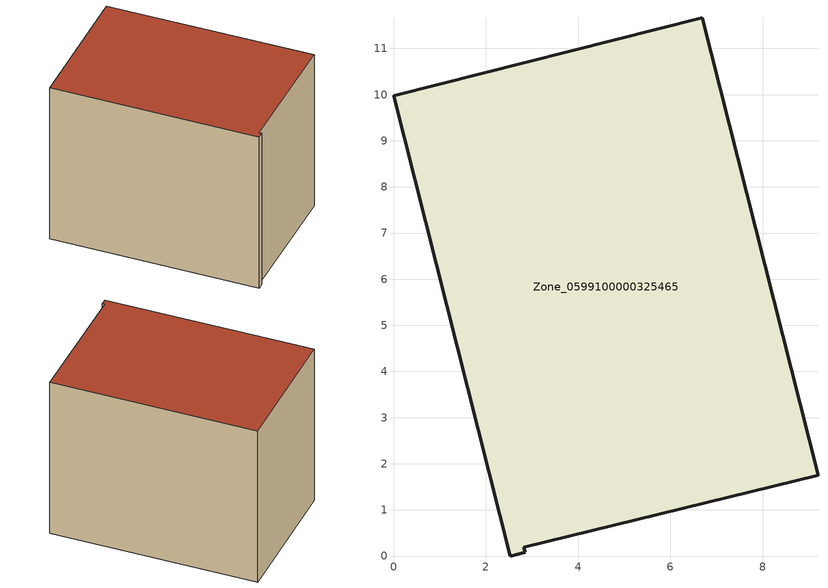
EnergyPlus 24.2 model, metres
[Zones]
Zone_0599100000325465
 floor ground (C_G): 0,9.98 6.69,11.66 9.2,1.76 2.82,0.19 2.85,0.08 2.53,0 z0
 wall outside (C_F): 6.69,11.66 0,9.98 2.53,0 2.85,0.08 2.82,0.19 9.2,1.76 6.69,11.66 z0:8.46
 roof outside (C_R): 0,9.98 2.53,0 2.85,0.08 2.82,0.19 9.2,1.76 6.69,11.66 z8.46
[BUILDING]
Pand.0599100000325465: North Axis=0; Terrain=City; Loads Convergence Tolerance Value=0.04; Temperature Convergence Tolerance Value=0.4; Solar Distribution=FullExterior; Maximum Number of Warmup Days=25; Minimum Number of Warmup Days=1
[Site:Location]
Rotterdam.The.Hague.AP_ZH_NLD Design_Conditions: Latitude=51.96; Longitude=4.45; Time Zone=1; Elevation=-4.5
[SITE:GROUNDTEMPERATURE:BUILDINGSURFACE]
18, 18, 18, 18, 18, 18, 18, 18, 18, 18, 18, 18
[MATERIAL] Thermal Absorptance=0.9; Solar Absorptance=0.7; Visible Absorptance=0.7
Name | Roughness | Thickness | Conductivity | Density | Specific Heat
G.TI.1992-2005 | MediumSmooth | 0.15 | 0.06 | 540 | 1210
F.TI.1992-2005 | Rough | 0.3 | 0.12 | 1920 | 840
R.TI.1992-2005 | MediumRough | 0.2 | 0.08 | 1500 | 1000
[CONSTRUCTION]
C_G: G.TI.1992-2005
C_F: F.TI.1992-2005
C_R: R.TI.1992-2005
[ZONE]
Zone_0599100000325465: Type=1; Multiplier=1; Ceiling Height=Autocalculate; Volume=Autocalculate; Floor Area=autocalculate; Part of Total Floor Area=Yes
[ZONEINFILTRATION:DESIGNFLOWRATE]
Infil_Zone_0599100000325465: Zone or ZoneList or Space or SpaceList=Zone_0599100000325465; Schedule=AlwaysOn; Design Flow Rate Calculation Method=Flow/Area; Flow Rate per Floor Area=0.0015; Constant Term Coefficient=1; Temperature Term Coefficient=0; Velocity Term Coefficient=0; Velocity Squared Term Coefficient=0
[HVACTEMPLATE:ZONE:IDEALLOADSAIRSYSTEM]
Zone_0599100000325465: Maximum Heating Supply Air Temperature=50; Minimum Cooling Supply Air Temperature=13; Maximum Heating Supply Air Humidity Ratio=0.0156; Minimum Cooling Supply Air Humidity Ratio=0.0077; Heating Limit=NoLimit; Cooling Limit=NoLimit; Dehumidification Control Type=ConstantSensibleHeatRatio; Cooling Sensible Heat Ratio=0.7; Dehumidification Setpoint=60; Humidification Control Type=None; Humidification Setpoint=30; Outdoor Air Method=None; Outdoor Air Flow Rate per Person=0.00944; Outdoor Air Flow Rate per Zone Floor Area=0; Outdoor Air Flow Rate per Zone=0; Demand Controlled Ventilation Type=None; Outdoor Air Economizer Type=NoEconomizer; Heat Recovery Type=None; Sensible Heat Recovery Effectiveness=0.7; Latent Heat Recovery Effectiveness=0.65
[ZONECONTROL:THERMOSTAT]
ThermostatControl_Zone_0599100000325465: Zone or ZoneList=Zone_0599100000325465; Control Type Schedule=DualSetpointControlType; Control 1=Thermostat_Zone_0599100000325465; Temperature Difference Between Cutout And Setpoint=0
[THERMOSTATSETPOINT:DUALSETPOINT]
Thermostat_Zone_0599100000325465: Heating Setpoint Temperature Schedule=HeatingSetpoint_Zone_0599100000325465; Cooling Setpoint Temperature Schedule=CoolingSetpoint_Zone_0599100000325465
[SCHEDULE:COMPACT]
HeatingSetpoint_Zone_0599100000325465: Through: 12/31, For: AllDays, Until: 24:00, 21
CoolingSetpoint_Zone_0599100000325465: Through: 12/31, For: AllDays, Until: 24:00, 24
DualSetpointControlType: Through: 12/31, For: AllDays, Until: 24:00, 4
AlwaysOn: Through: 12/31, For: AllDays, Until: 24:00, 1
